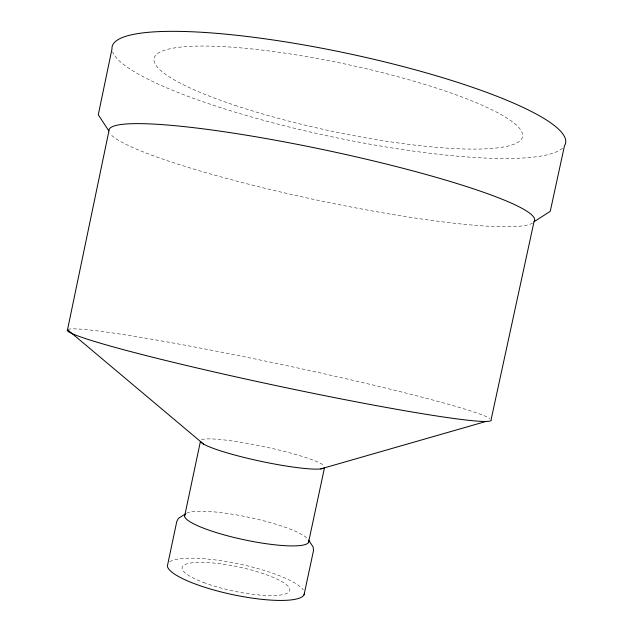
<?xml version="1.0" encoding="UTF-8"?>
<svg xmlns="http://www.w3.org/2000/svg" width="632" height="632" viewBox="0 0 632 632"><rect width="100%" height="100%" fill="white"/><g stroke="black" fill="none" stroke-linecap="round" stroke-linejoin="round"><path stroke-width="0.47" stroke-dasharray="3.16 2.37" d="M201.521 439.706A63.619 7.481 12 0 1 263.552 446.563A63.619 7.481 12 0 1 323.924 465.594M67.877 329.485A216.76 10.894 12 0 1 275.11 363.139A216.76 10.894 12 0 1 489.911 418.518M532.594 223.009A217.59 25.327 12 0 1 317.714 200.241A217.59 25.327 12 0 1 110.008 133.478M562.433 148.165A231.786 42.399 12 0 1 328.277 136.014A231.786 42.399 12 0 1 112.654 51.895M169.7 561.808A70.026 15.658 12 0 1 238.564 563.87A70.026 15.658 12 0 1 303.289 589.933M186.519 513.255A63.532 11.479 12 0 1 249.869 517.513A63.532 11.479 12 0 1 308.139 539.404M234.788 105.283A188.352 34.247 12 0 0 522.182 137.847A188.352 34.247 12 0 0 257.919 49.596A188.352 34.247 12 0 0 234.788 105.283M203.433 582.435A55.055 12.3 12 0 0 289.472 591.307A55.055 12.3 12 0 0 215.006 563.175A55.055 12.3 12 0 0 203.433 582.435"/><path stroke-width="0.95" d="M67.521 329.707L108.917 130.998L98.284 114.779L111.983 48.933A231.786 42.399 12 0 1 349.464 53.823A231.786 42.399 12 0 1 564.479 145.795L550.251 211.325L534.008 221.761L491.119 419.569A216.76 10.894 12 0 1 278.704 386.16A216.76 10.894 12 0 1 67.521 329.707L203.591 444.114M184.576 516.399L200.407 441.46A63.619 7.481 12 0 0 261.522 461.439A63.619 7.481 12 0 0 324.508 467.704L308.503 542.533M304.039 594.823L313.543 550.401L313.069 546.83L308.637 540.147M185.144 514.1L178.343 518.422L176.77 521.558L167.369 566.059A70.026 15.658 12 0 0 236.842 595.486A70.026 15.658 12 0 0 304.466 593.235M320.803 468.897L485.984 421.457M108.917 130.998A217.59 25.327 12 0 1 328.743 150.787A217.59 25.327 12 0 1 534.008 221.761M308.851 541.071A63.532 11.479 12 0 1 242.799 539.483A63.532 11.479 12 0 1 185.176 514.219"/></g></svg>
